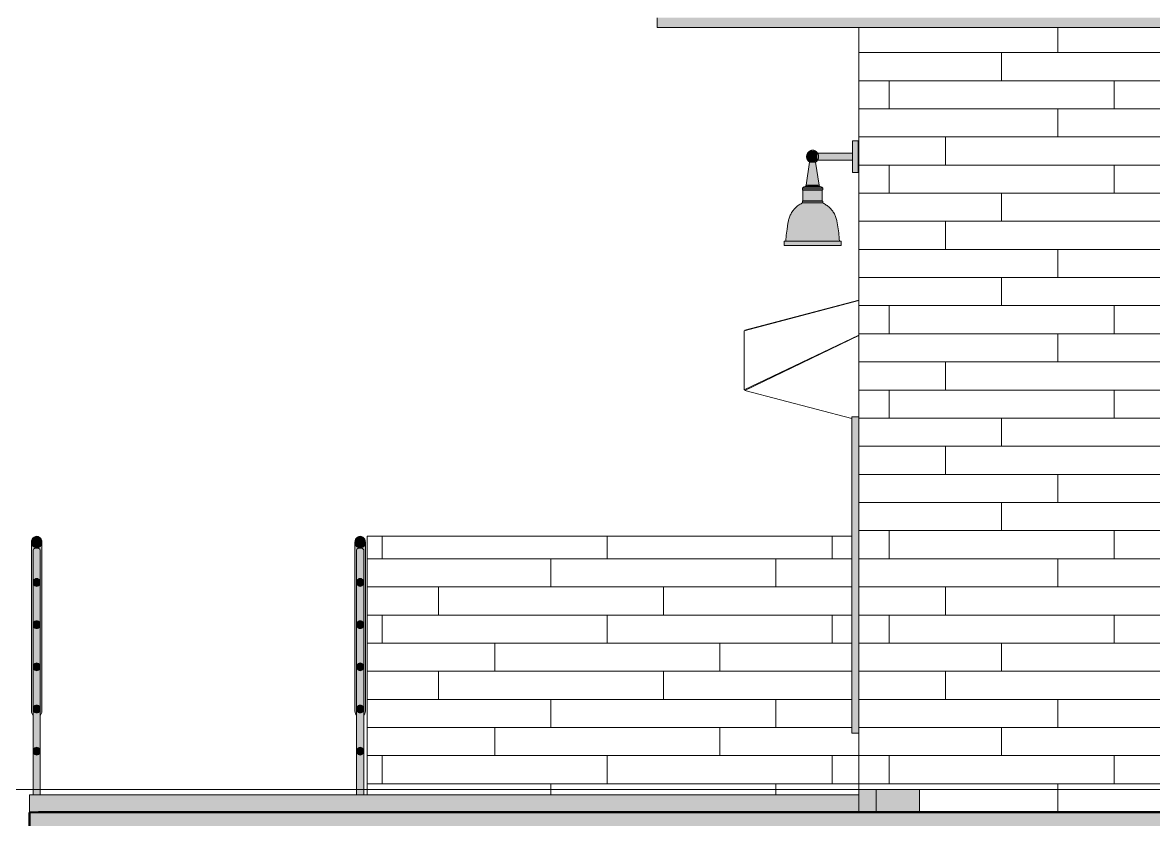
# Model space of a CAD drawing. Header units: inches. Extents: x -4178 to 1394, y -264 to 630.
# Drawn here: x -1154 to -993.2, y -4.3 to 109.1 of the extents above; entities that cross this region are included whole.
import ezdxf

# ---------------------------------------------------------------- set-up
doc = ezdxf.new("R2010")
doc.units = ezdxf.units.IN
doc.header["$MEASUREMENT"] = 0
doc.linetypes.add('Grid Line 1_2_', pattern=[0.875, 0.5, -0.125, 0.125, -0.125])
for name, color, linetype, lineweight in [('0-4', 50, 'Continuous', 5), ('A-CLNG-1', 13, 'Continuous', 5), ('A-CLNG-2', 13, 'Continuous', 9), ('A-FLOR-1', 192, 'Continuous', 5), ('A-FLOR-2', 192, 'Continuous', 50), ('A-FLOR-3', 192, 'Continuous', 9), ('A-FLOR-HRAL', 11, 'Continuous', 9), ('A-FLOR-LEVL-1', 51, 'Grid Line 1_2_', 9), ('A-FLOR-PATT-1', 8, 'Continuous', 9), ('A-GENM', 5, 'Continuous', 9), ('A-WALL-1', 113, 'Continuous', 5), ('A-WALL-2', 113, 'Continuous', 9), ('A-WALL-PATT-1', 111, 'Continuous', 9), ('E-LITE-EQPM', 33, 'Continuous', 9), ('G-IMPT', 8, 'Continuous', 9), ('I-FURN', 30, 'Continuous', 9)]:
    doc.layers.add(name, color=color, linetype=linetype, lineweight=lineweight)
pattern_1 = [(0, (-1030.8264, 0.8), (0, 4), []), (90, (-1030.8264, 0.8), (-8, 8), [4, -28]), (90, (-1014.8264, 4.8), (-8, 8), [4, -28])]
pattern_2 = [(0, (-1102.9144, 0.8), (0, 4), []), (90, (-1102.9144, 0.8), (-8, 8), [4, -28]), (90, (-1086.9144, 4.8), (-8, 8), [4, -28])]

# ---------------------------------------------------------------- blocks, each defined once
blk = doc.blocks.new('CTR - 1st Phase - Common Walls_rvt-2-BUILDING ELEVATION - SOUTH')
at = {"layer": 'A-FLOR-LEVL-1'}
blk.add_line((9659.78, 0), (12376.81, 0), dxfattribs=at)
blk = doc.blocks.new('CTR - 1st Phase -Stairs _ Elevators_rvt-2-BUILDING ELEVATION - SOUTH')
at = {"layer": 'A-FLOR-LEVL-1'}
blk.add_line((9659.78, 0), (12376.81, 0), dxfattribs=at)
blk = doc.blocks.new('Outdoor Table01 - 02ZUTB01_dwg-V47-BUILDING ELEVATION - SOUTH')
at = {"layer": 'G-IMPT'}
for p, q in [((9992.79, 65.24), (10009.09, 69.53)), ((10009.09, 69.57), (9992.9, 65.31)), ((10009.09, 69.55), (9992.9, 65.31)), ((9992.79, 65.24), (9992.79, 56.82)), ((10009.09, 64.63), (9992.79, 56.82)), ((10009.09, 64.56), (9992.9, 56.75)), ((9992.9, 56.75), (10008.09, 52.75))]:
    blk.add_line(p, q, dxfattribs=at)
blk = doc.blocks.new('Outdoor Table01 - Outdoor Table01-V48-BUILDING ELEVATION - SOUTH')
blk.add_blockref('Outdoor Table01 - 02ZUTB01_dwg-V47-BUILDING ELEVATION - SOUTH', (0, 0))
blk = doc.blocks.new('VISA-OW2400-02-SASS - OW2400-L30K-MVOLT-2031435-BUILDING ELEVATION - SOUTH')
at = {"layer": 'E-LITE-EQPM'}
for points in [[(10008.22, 90), (10009.02, 90), (10009.02, 92.25), (10008.22, 92.25), (10008.22, 90.13)], [(10002.44, 89.22), (10002.85, 89.25), (10003.22, 89.52), (10003.22, 89.58), (10003.21, 90.47), (10002.99, 90.73), (10002.85, 90.77), (10002.72, 90.82), (10002.66, 90.8), (10002.57, 90.84), (10002.51, 90.8), (10002.43, 90.8), (10002.35, 90.8), (10002.32, 90.84), (10002.14, 90.71), (10002.13, 90.76), (10001.85, 90.46), (10001.74, 90.23), (10001.73, 89.98), (10001.79, 89.7), (10001.94, 89.4), (10002.11, 89.27), (10002.26, 89.22), (10002.31, 89.23), (10002.35, 89.22), (10002.43, 89.22)], [(10008.22, 90), (10008.22, 90.5), (10003.22, 90.46), (10003.22, 90.35), (10003.24, 90), (10007.86, 90)], [(10003.45, 85.93), (10003.48, 85.93), (10002.93, 89.22), (10002.11, 89.22), (10001.61, 85.93), (10003.39, 85.93)], [(10003.48, 89.5), (10008.22, 89.52), (10008.22, 90), (10003.22, 89.98), (10003.23, 89.54), (10003.22, 89.5), (10003.39, 89.5)], [(10009.02, 87.75), (10009.02, 90), (10008.22, 90), (10008.22, 87.75)], [(10003.98, 85.29), (10003.95, 85.54), (10001.08, 85.54), (10001.08, 85.29), (10003.95, 85.29)], [(10002.88, 85.22), (10003.73, 85.22), (10003.79, 85.29), (10001.28, 85.29), (10001.34, 85.22), (10002.63, 85.22)], [(10003.98, 83.41), (10003.95, 83.66), (10001.08, 83.66), (10001.08, 83.41), (10003.95, 83.41)], [(10002.88, 83.72), (10003.91, 83.72), (10003.91, 85.22), (10001.15, 85.22), (10001.15, 83.72), (10002.53, 83.72)], [(10002.93, 83.66), (10003.79, 83.66), (10003.73, 83.72), (10001.34, 83.72), (10001.28, 83.66), (10002.89, 83.66)], [(10004.48, 80.85), (10005.98, 80.85), (10005.56, 81.95), (10004.81, 82.86), (10004.29, 83.21), (10003.9, 83.41), (10001.08, 83.41), (10000.15, 82.78), (9999.42, 81.77), (9999.08, 80.85), (10004.26, 80.85)], [(10003.99, 77.98), (10006.34, 77.98), (10006.12, 79.99), (10005.98, 80.85), (9999.08, 80.85), (9998.81, 78.9), (9998.73, 77.98), (10003.64, 77.98)], [(10001.95, 77.38), (10006.59, 77.38), (10006.59, 77.98), (9998.48, 77.98), (9998.48, 77.38), (10001.83, 77.38)]]:
    blk.add_hatch(color=256, dxfattribs=at).paths.add_polyline_path(points, flags=0)
h = blk.add_hatch(color=256, dxfattribs=at)
h.paths.add_polyline_path([(10002.96, 89.22), (10003.12, 89.41), (10003.05, 89.34), (10002.99, 89.26)], flags=0)
h.paths.add_polyline_path([(10002.73, 90.84), (10002.72, 90.88), (10002.72, 90.84)], flags=0)
h = blk.add_hatch(color=256, dxfattribs=at)
h.paths.add_polyline_path([(10001.4, 85.54), (10003.79, 85.54), (10003.82, 85.61), (10003.73, 85.66), (10003.32, 85.67), (10003.26, 85.65), (10003.07, 85.68), (10002.64, 85.7), (10001.98, 85.67), (10001.81, 85.65), (10001.77, 85.68), (10001.5, 85.68), (10001.24, 85.59), (10001.28, 85.54), (10001.34, 85.54)], flags=0)
h.paths.add_polyline_path([(10003.98, 85.54), (10003.86, 85.59), (10003.88, 85.54), (10003.95, 85.54)], flags=0)
h.paths.add_polyline_path([(10001.08, 85.54), (10001.2, 85.54), (10001.17, 85.61), (10001.15, 85.6)], flags=0)
h = blk.add_hatch(color=256, dxfattribs=at)
h.paths.add_polyline_path([(10002.89, 85.7), (10002.93, 85.74), (10002.89, 85.7)], flags=0)
h.paths.add_polyline_path([(10001.52, 85.7), (10001.68, 85.7), (10003.25, 85.74), (10003.35, 85.74), (10003.48, 85.75), (10003.45, 85.77), (10003.47, 85.83), (10003.35, 85.93), (10003.32, 85.81), (10003.3, 85.93), (10001.77, 85.93), (10001.75, 85.81), (10001.68, 85.9), (10001.59, 85.8), (10001.58, 85.74), (10001.53, 85.71)], flags=0)
h.paths.add_polyline_path([(10002.17, 85.7), (10002.22, 85.73), (10002.19, 85.71)], flags=0)
h.paths.add_polyline_path([(10001.58, 85.81), (10001.61, 85.93), (10001.59, 85.93)], flags=0)
for p, q in [((10009.02, 92.25), (10008.22, 92.25)), ((10008.22, 90), (10008.22, 92.25)), ((10009.02, 92.25), (10009.02, 90)), ((10008.22, 90.5), (10002.46, 90.5)), ((10002.11, 89.22), (10001.59, 85.93)), ((10002.96, 89.22), (10002.11, 89.22)), ((10002.46, 89.5), (10008.22, 89.5)), ((10003.48, 85.93), (10002.96, 89.22)), ((10008.22, 87.75), (10008.22, 90)), ((10009.02, 90), (10009.02, 87.75)), ((10008.22, 87.75), (10009.02, 87.75)), ((10001.08, 85.54), (10001.08, 85.29)), ((10003.98, 85.54), (10001.08, 85.54)), ((10001.08, 85.29), (10001.15, 85.22)), ((10003.98, 85.29), (10001.08, 85.29)), ((10001.36, 85.7), (10001.59, 85.7)), ((10002.89, 85.7), (10001.36, 85.7)), ((10003.48, 85.93), (10001.59, 85.93)), ((10003.7, 85.7), (10002.93, 85.7)), ((10003.36, 85.7), (10003.7, 85.7)), ((10003.91, 85.22), (10003.98, 85.29)), ((10003.98, 85.29), (10003.98, 85.54)), ((10001.15, 83.72), (10001.08, 83.66)), ((10001.08, 83.66), (10001.08, 83.41)), ((10003.98, 83.66), (10001.08, 83.66)), ((10001.15, 85.22), (10001.15, 83.72)), ((10003.91, 85.22), (10001.15, 85.22)), ((10003.91, 83.72), (10001.15, 83.72)), ((10003.91, 83.72), (10003.91, 85.22)), ((10003.98, 83.66), (10003.91, 83.72)), ((10003.98, 83.41), (10003.98, 83.66)), ((10003.98, 83.41), (10001.08, 83.41)), ((9998.48, 77.98), (9998.48, 77.38)), ((9998.48, 77.98), (10006.59, 77.98)), ((10006.59, 77.38), (9998.48, 77.38)), ((10006.59, 77.38), (10006.59, 77.98))]:
    blk.add_line(p, q, dxfattribs=at)
at = {"layer": 'E-LITE-EQPM', "flags": 128}
for points in [[(10002.11, 89.22), (10002.08, 89.24), (10002.05, 89.26), (10002.02, 89.29), (10001.99, 89.31), (10001.96, 89.34), (10001.94, 89.36), (10001.91, 89.39), (10001.89, 89.42), (10001.87, 89.45), (10001.85, 89.48), (10001.82, 89.51), (10001.81, 89.54), (10001.79, 89.57), (10001.77, 89.6), (10001.76, 89.64), (10001.74, 89.67), (10001.73, 89.71), (10001.72, 89.74), (10001.71, 89.78), (10001.7, 89.81), (10001.69, 89.85), (10001.69, 89.89), (10001.68, 89.92), (10001.68, 89.96), (10001.68, 90), (10001.68, 90.03), (10001.68, 90.07), (10001.69, 90.11), (10001.69, 90.14), (10001.7, 90.18), (10001.71, 90.22), (10001.72, 90.25), (10001.73, 90.29), (10001.74, 90.32), (10001.75, 90.36), (10001.77, 90.39), (10001.78, 90.42), (10001.8, 90.46), (10001.82, 90.49), (10001.84, 90.52), (10001.86, 90.55), (10001.88, 90.58), (10001.91, 90.61), (10001.93, 90.63), (10001.96, 90.66), (10001.98, 90.68), (10002.01, 90.71), (10002.04, 90.73), (10002.07, 90.75), (10002.1, 90.77), (10002.13, 90.79), (10002.16, 90.81), (10002.2, 90.83), (10002.23, 90.84), (10002.26, 90.86), (10002.3, 90.87), (10002.33, 90.88), (10002.37, 90.89), (10002.41, 90.9), (10002.44, 90.91), (10002.48, 90.91), (10002.51, 90.92), (10002.53, 90.92)], [(10002.53, 90.92), (10002.57, 90.92), (10002.61, 90.91), (10002.64, 90.91), (10002.68, 90.9), (10002.71, 90.89), (10002.75, 90.88), (10002.78, 90.87), (10002.82, 90.85), (10002.85, 90.84), (10002.89, 90.82), (10002.92, 90.8), (10002.95, 90.78), (10002.98, 90.76), (10003.01, 90.74), (10003.04, 90.72), (10003.07, 90.7), (10003.1, 90.67), (10003.12, 90.65), (10003.15, 90.62), (10003.17, 90.59), (10003.19, 90.56), (10003.22, 90.53), (10003.24, 90.5), (10003.26, 90.47), (10003.27, 90.44), (10003.29, 90.41), (10003.31, 90.37), (10003.32, 90.34), (10003.33, 90.3), (10003.34, 90.27), (10003.35, 90.23), (10003.36, 90.2), (10003.37, 90.16), (10003.38, 90.12), (10003.38, 90.09), (10003.38, 90.05), (10003.38, 90.01), (10003.38, 89.98), (10003.38, 89.94), (10003.38, 89.9), (10003.37, 89.87), (10003.37, 89.83), (10003.36, 89.79), (10003.35, 89.76), (10003.34, 89.72), (10003.33, 89.69), (10003.32, 89.65), (10003.3, 89.62), (10003.29, 89.59), (10003.27, 89.55), (10003.25, 89.52), (10003.23, 89.49), (10003.21, 89.46), (10003.19, 89.43), (10003.16, 89.4), (10003.14, 89.38), (10003.11, 89.35), (10003.09, 89.32), (10003.06, 89.3), (10003.03, 89.28), (10003, 89.25), (10002.97, 89.23), (10002.96, 89.22)], [(10001.08, 85.54), (10001.1, 85.56), (10001.11, 85.57), (10001.12, 85.58), (10001.13, 85.59), (10001.15, 85.61), (10001.16, 85.62), (10001.18, 85.63), (10001.19, 85.64), (10001.21, 85.65), (10001.22, 85.66), (10001.24, 85.66), (10001.26, 85.67), (10001.27, 85.68), (10001.29, 85.68), (10001.31, 85.69), (10001.32, 85.69), (10001.34, 85.7), (10001.36, 85.7), (10001.36, 85.7)], [(10001.36, 85.7), (10001.37, 85.7), (10001.38, 85.7), (10001.39, 85.7), (10001.4, 85.71), (10001.41, 85.71), (10001.42, 85.71), (10001.42, 85.71), (10001.43, 85.71), (10001.44, 85.72), (10001.45, 85.72), (10001.46, 85.72), (10001.47, 85.73), (10001.47, 85.73), (10001.48, 85.74), (10001.49, 85.74), (10001.5, 85.75), (10001.5, 85.75), (10001.51, 85.76), (10001.52, 85.76), (10001.52, 85.77), (10001.53, 85.78), (10001.54, 85.78), (10001.54, 85.79), (10001.55, 85.8), (10001.55, 85.81), (10001.56, 85.81), (10001.56, 85.82), (10001.56, 85.83), (10001.57, 85.84), (10001.57, 85.85), (10001.58, 85.85), (10001.58, 85.86), (10001.58, 85.87), (10001.58, 85.88), (10001.58, 85.89), (10001.59, 85.9), (10001.59, 85.91), (10001.59, 85.92), (10001.59, 85.93), (10001.59, 85.93)], [(10003.48, 85.93), (10003.48, 85.92), (10003.48, 85.91), (10003.48, 85.9), (10003.48, 85.89), (10003.48, 85.88), (10003.48, 85.87), (10003.49, 85.87), (10003.49, 85.86), (10003.49, 85.85), (10003.5, 85.84), (10003.5, 85.83), (10003.5, 85.82), (10003.51, 85.82), (10003.51, 85.81), (10003.52, 85.8), (10003.52, 85.79), (10003.53, 85.79), (10003.53, 85.78), (10003.54, 85.77), (10003.55, 85.77), (10003.55, 85.76), (10003.56, 85.75), (10003.57, 85.75), (10003.57, 85.74), (10003.58, 85.74), (10003.59, 85.73), (10003.6, 85.73), (10003.61, 85.72), (10003.61, 85.72), (10003.62, 85.72), (10003.63, 85.71), (10003.64, 85.71), (10003.65, 85.71), (10003.66, 85.71), (10003.66, 85.71), (10003.67, 85.7), (10003.68, 85.7), (10003.69, 85.7), (10003.7, 85.7), (10003.7, 85.7)], [(10003.7, 85.7), (10003.72, 85.7), (10003.74, 85.69), (10003.76, 85.69), (10003.77, 85.68), (10003.79, 85.68), (10003.81, 85.67), (10003.82, 85.66), (10003.84, 85.66), (10003.86, 85.65), (10003.87, 85.64), (10003.89, 85.63), (10003.9, 85.62), (10003.92, 85.61), (10003.93, 85.59), (10003.94, 85.58), (10003.96, 85.57), (10003.97, 85.56), (10003.98, 85.54), (10003.98, 85.54)], [(9999.08, 80.85), (9999.11, 80.99), (9999.15, 81.12), (9999.19, 81.26), (9999.24, 81.4), (9999.29, 81.53), (9999.35, 81.66), (9999.41, 81.79), (9999.47, 81.91), (9999.55, 82.04), (9999.62, 82.16), (9999.71, 82.28), (9999.79, 82.39), (9999.88, 82.5), (9999.98, 82.61), (10000.08, 82.71), (10000.18, 82.81), (10000.29, 82.9), (10000.4, 82.99), (10000.52, 83.08), (10000.64, 83.16), (10000.76, 83.23), (10000.88, 83.3), (10001.01, 83.37), (10001.08, 83.41)], [(10003.98, 83.41), (10004.11, 83.34), (10004.24, 83.28), (10004.36, 83.2), (10004.48, 83.12), (10004.6, 83.04), (10004.71, 82.95), (10004.82, 82.86), (10004.92, 82.77), (10005.03, 82.67), (10005.12, 82.56), (10005.22, 82.45), (10005.31, 82.34), (10005.39, 82.23), (10005.47, 82.11), (10005.55, 81.99), (10005.62, 81.86), (10005.68, 81.74), (10005.74, 81.61), (10005.8, 81.47), (10005.85, 81.34), (10005.89, 81.2), (10005.93, 81.07), (10005.97, 80.93), (10005.98, 80.85)], [(9998.73, 77.98), (9998.79, 78.83), (9998.89, 79.68), (9999.02, 80.52), (9999.08, 80.85)], [(10005.98, 80.85), (10006.13, 80), (10006.24, 79.16), (10006.32, 78.3), (10006.34, 77.98)]]:
    blk.add_lwpolyline(points, dxfattribs=at)
blk = doc.blocks.new('Railing - 1_-1411118-BUILDING ELEVATION - SOUTH')
at = {"layer": 'A-FLOR-HRAL'}
h = blk.add_hatch(color=256, dxfattribs=at)
h.paths.add_polyline_path([(9937.69, -0.75), (9938.69, -0.75), (9938.67, 5.08), (9938.4, 4.91), (9938.18, 4.88), (9937.84, 4.96), (9937.7, 5.1), (9937.69, 5.19), (9937.69, -0.23)], flags=0)
h.paths.add_polyline_path([(9937.69, 5.44), (9937.76, 5.72), (9937.94, 5.93), (9938.16, 5.98), (9938.4, 5.94), (9938.54, 5.84), (9938.67, 5.59), (9938.69, 5.72), (9938.67, 11.08), (9938.44, 10.92), (9938.09, 10.89), (9937.94, 10.92), (9937.71, 11.08), (9937.69, 11.09), (9937.69, 5.5)], flags=0)
h.paths.add_polyline_path([(9938.69, 11.44), (9938.66, 17.08), (9938.44, 16.92), (9938.13, 16.89), (9937.94, 16.92), (9937.7, 17.11), (9937.69, 16.96), (9937.71, 11.6), (9937.84, 11.84), (9938.06, 11.98), (9938.38, 11.95), (9938.54, 11.84), (9938.67, 11.59)], flags=0)
h.paths.add_polyline_path([(9937.69, 17.44), (9937.76, 17.72), (9937.94, 17.93), (9938.12, 17.98), (9938.36, 17.96), (9938.54, 17.84), (9938.67, 17.57), (9938.69, 17.72), (9938.65, 23.07), (9938.44, 22.92), (9938.11, 22.89), (9937.94, 22.92), (9937.71, 23.08), (9937.69, 23.09), (9937.69, 17.54)], flags=0)
h.paths.add_polyline_path([(9938.69, 23.44), (9938.65, 29.07), (9938.44, 28.92), (9938.15, 28.88), (9937.83, 28.97), (9937.71, 29.08), (9937.69, 29.09), (9937.73, 23.64), (9937.85, 23.85), (9938.07, 23.98), (9938.34, 23.97), (9938.54, 23.84), (9938.67, 23.59)], flags=0)
h.paths.add_polyline_path([(9937.69, 29.44), (9937.76, 29.72), (9937.94, 29.93), (9938.09, 29.98), (9938.32, 29.98), (9938.54, 29.84), (9938.67, 29.59), (9938.69, 29.72), (9938.65, 34.15), (9938.62, 34.19), (9938.44, 34.28), (9938.15, 34.32), (9937.94, 34.28), (9937.88, 34.27), (9937.71, 34.11), (9937.69, 34.07), (9937.69, 29.54)], flags=0)
for p, q in [((9937.69, -0.75), (9937.69, 34.07)), ((9938.69, 34.07), (9938.69, -0.75))]:
    blk.add_line(p, q, dxfattribs=at)
at = {"layer": 'A-FLOR-HRAL', "flags": 128}
blk.add_lwpolyline([(9937.69, 34.07), (9937.74, 34.18), (9937.88, 34.27), (9938.08, 34.32), (9938.3, 34.32), (9938.5, 34.27), (9938.64, 34.18), (9938.69, 34.07)], dxfattribs=at)
blk = doc.blocks.new('Railing - Railing-2447158-BUILDING ELEVATION - SOUTH')
at = {"layer": 'A-FLOR-HRAL'}
for points in [[(9938.09, 28.9), (9938.32, 28.9), (9938.54, 29.05), (9938.67, 29.3), (9938.67, 29.59), (9938.54, 29.84), (9938.31, 29.98), (9938.06, 29.98), (9937.84, 29.84), (9937.71, 29.59), (9937.71, 29.3), (9937.84, 29.05), (9938.06, 28.9)], [(9938.19, 28.88), (9938.54, 28.97), (9938.67, 29.08), (9938.67, 29.3), (9938.54, 29.05), (9938.32, 28.9), (9938.06, 28.9), (9937.84, 29.05), (9937.71, 29.3), (9937.76, 29.03), (9937.94, 28.92), (9938.17, 28.88)], [(9938.32, 22.9), (9938.54, 23.05), (9938.67, 23.3), (9938.67, 23.59), (9938.53, 23.85), (9938.32, 23.98), (9938.04, 23.97), (9937.84, 23.84), (9937.71, 23.59), (9937.71, 23.3), (9937.84, 23.04), (9938.06, 22.9), (9938.27, 22.9)], [(9938.19, 22.88), (9938.54, 22.97), (9938.67, 23.08), (9938.67, 23.3), (9938.53, 23.04), (9938.32, 22.9), (9938.06, 22.9), (9937.84, 23.05), (9937.71, 23.3), (9937.76, 23.03), (9937.94, 22.92), (9938.17, 22.88)], [(9938.19, 16.9), (9938.36, 16.92), (9938.54, 17.05), (9938.67, 17.3), (9938.67, 17.59), (9938.54, 17.84), (9938.32, 17.98), (9938.02, 17.96), (9937.84, 17.84), (9937.7, 17.57), (9937.71, 17.3), (9937.84, 17.05), (9938.06, 16.9), (9938.19, 16.9)], [(9938.19, 16.88), (9938.55, 16.98), (9938.68, 17.11), (9938.66, 17.26), (9938.54, 17.05), (9938.32, 16.9), (9938.06, 16.9), (9937.84, 17.05), (9937.71, 17.3), (9937.76, 17.03), (9937.94, 16.92), (9938.18, 16.88)], [(9938.14, 10.9), (9938.38, 10.93), (9938.54, 11.05), (9938.67, 11.3), (9938.67, 11.6), (9938.54, 11.84), (9938.32, 11.98), (9938, 11.95), (9937.84, 11.84), (9937.71, 11.59), (9937.71, 11.28), (9937.84, 11.05), (9938.06, 10.9)], [(9938.19, 10.88), (9938.54, 10.96), (9938.67, 11.08), (9938.67, 11.28), (9938.54, 11.05), (9938.32, 10.9), (9938.06, 10.9), (9937.84, 11.05), (9937.71, 11.3), (9937.76, 11.03), (9937.94, 10.92), (9938.18, 10.88)], [(9938.16, 4.9), (9938.4, 4.94), (9938.54, 5.05), (9938.67, 5.3), (9938.67, 5.59), (9938.54, 5.84), (9938.32, 5.98), (9937.98, 5.94), (9937.84, 5.84), (9937.71, 5.59), (9937.71, 5.3), (9937.84, 5.05), (9938.06, 4.9)], [(9938.19, 4.88), (9938.54, 4.96), (9938.68, 5.1), (9938.67, 5.3), (9938.54, 5.05), (9938.32, 4.9), (9938.06, 4.9), (9937.84, 5.05), (9937.71, 5.3), (9937.76, 5.03), (9937.94, 4.92), (9938.18, 4.88)]]:
    blk.add_hatch(color=256, dxfattribs=at).paths.add_polyline_path(points, flags=0)
for p, q in [((9937.69, 29.44), (9937.69, 28.42)), ((9938.69, 28.42), (9938.69, 29.44)), ((9937.69, 23.44), (9937.69, 22.41)), ((9938.69, 22.41), (9938.69, 23.44)), ((9937.69, 17.44), (9937.69, 16.41)), ((9938.69, 16.41), (9938.69, 17.44)), ((9937.69, 11.44), (9937.69, 10.41)), ((9938.69, 10.41), (9938.69, 11.44)), ((9937.69, 5.44), (9937.69, 4.4)), ((9938.69, 4.4), (9938.69, 5.44))]:
    blk.add_line(p, q, dxfattribs=at)
at = {"layer": 'A-FLOR-HRAL', "flags": 128}
for points in [[(9938.69, 29.44), (9938.67, 29.59), (9938.62, 29.72), (9938.54, 29.84), (9938.44, 29.93), (9938.32, 29.98), (9938.19, 30), (9938.06, 29.98), (9937.94, 29.93), (9937.84, 29.84), (9937.76, 29.72), (9937.71, 29.59), (9937.69, 29.44)], [(9937.69, 29.44), (9937.71, 29.3), (9937.76, 29.16), (9937.84, 29.05), (9937.94, 28.96), (9938.06, 28.9), (9938.19, 28.88), (9938.32, 28.9), (9938.44, 28.96), (9938.54, 29.05), (9938.62, 29.16), (9938.67, 29.3), (9938.69, 29.44)], [(9938.69, 23.44), (9938.67, 23.59), (9938.62, 23.72), (9938.54, 23.84), (9938.44, 23.93), (9938.32, 23.98), (9938.19, 24), (9938.06, 23.98), (9937.94, 23.93), (9937.84, 23.84), (9937.76, 23.72), (9937.71, 23.59), (9937.69, 23.44)], [(9937.69, 23.44), (9937.71, 23.3), (9937.76, 23.16), (9937.84, 23.05), (9937.94, 22.96), (9938.06, 22.9), (9938.19, 22.88), (9938.32, 22.9), (9938.44, 22.96), (9938.54, 23.05), (9938.62, 23.16), (9938.67, 23.3), (9938.69, 23.44)], [(9938.69, 17.44), (9938.67, 17.59), (9938.62, 17.72), (9938.54, 17.84), (9938.44, 17.93), (9938.32, 17.98), (9938.19, 18), (9938.06, 17.98), (9937.94, 17.93), (9937.84, 17.84), (9937.76, 17.72), (9937.71, 17.59), (9937.69, 17.44)], [(9937.69, 17.44), (9937.71, 17.3), (9937.76, 17.16), (9937.84, 17.05), (9937.94, 16.96), (9938.06, 16.9), (9938.19, 16.88), (9938.32, 16.9), (9938.44, 16.96), (9938.54, 17.05), (9938.62, 17.16), (9938.67, 17.3), (9938.69, 17.44)], [(9938.69, 11.44), (9938.67, 11.59), (9938.62, 11.72), (9938.54, 11.84), (9938.44, 11.93), (9938.32, 11.98), (9938.19, 12), (9938.06, 11.98), (9937.94, 11.93), (9937.84, 11.84), (9937.76, 11.72), (9937.71, 11.59), (9937.69, 11.44)], [(9937.69, 11.44), (9937.71, 11.3), (9937.76, 11.16), (9937.84, 11.05), (9937.94, 10.96), (9938.06, 10.9), (9938.19, 10.88), (9938.32, 10.9), (9938.44, 10.96), (9938.54, 11.05), (9938.62, 11.16), (9938.67, 11.3), (9938.69, 11.44)], [(9938.69, 5.44), (9938.67, 5.59), (9938.62, 5.72), (9938.54, 5.84), (9938.44, 5.93), (9938.32, 5.98), (9938.19, 6), (9938.06, 5.98), (9937.94, 5.93), (9937.84, 5.84), (9937.76, 5.72), (9937.71, 5.59), (9937.69, 5.44)], [(9937.69, 5.44), (9937.71, 5.3), (9937.76, 5.16), (9937.84, 5.05), (9937.94, 4.96), (9938.06, 4.9), (9938.19, 4.88), (9938.32, 4.9), (9938.44, 4.96), (9938.54, 5.05), (9938.62, 5.16), (9938.67, 5.3), (9938.69, 5.44)]]:
    blk.add_lwpolyline(points, dxfattribs=at)
blk.add_blockref('Railing - 1_-1411118-BUILDING ELEVATION - SOUTH', (0, 0))
blk = doc.blocks.new('Railing - Railing-2447162-BUILDING ELEVATION - SOUTH')
at = {"layer": 'A-FLOR-HRAL'}
for points in [[(9892.32, 28.9), (9892.54, 29.05), (9892.67, 29.3), (9892.67, 29.59), (9892.54, 29.84), (9892.32, 29.98), (9892.06, 29.98), (9891.84, 29.84), (9891.71, 29.59), (9891.71, 29.3), (9891.84, 29.05), (9892.06, 28.9), (9892.29, 28.9)], [(9892.19, 28.88), (9892.54, 28.97), (9892.67, 29.08), (9892.67, 29.3), (9892.54, 29.05), (9892.32, 28.9), (9892.06, 28.9), (9891.84, 29.05), (9891.71, 29.3), (9891.76, 29.03), (9891.94, 28.92), (9892.17, 28.88)], [(9892.06, 22.9), (9892.34, 22.91), (9892.54, 23.05), (9892.67, 23.3), (9892.67, 23.59), (9892.53, 23.85), (9892.31, 23.98), (9892.04, 23.97), (9891.84, 23.84), (9891.71, 23.59), (9891.71, 23.3), (9891.84, 23.04), (9892.04, 22.91)], [(9892.19, 22.88), (9892.54, 22.97), (9892.67, 23.08), (9892.67, 23.3), (9892.53, 23.04), (9892.32, 22.9), (9892.06, 22.9), (9891.84, 23.05), (9891.71, 23.3), (9891.76, 23.03), (9891.94, 22.92), (9892.19, 22.88)], [(9892.19, 16.9), (9892.36, 16.92), (9892.54, 17.05), (9892.67, 17.3), (9892.67, 17.59), (9892.54, 17.84), (9892.32, 17.98), (9892.02, 17.96), (9891.84, 17.84), (9891.7, 17.57), (9891.71, 17.3), (9891.84, 17.05), (9892.06, 16.9), (9892.19, 16.9)], [(9892.19, 16.88), (9892.55, 16.98), (9892.68, 17.11), (9892.66, 17.26), (9892.54, 17.05), (9892.32, 16.9), (9892.06, 16.9), (9891.84, 17.05), (9891.71, 17.3), (9891.76, 17.03), (9891.94, 16.92), (9892.18, 16.88)], [(9892.19, 10.9), (9892.38, 10.93), (9892.54, 11.05), (9892.67, 11.3), (9892.67, 11.6), (9892.54, 11.84), (9892.32, 11.98), (9892, 11.95), (9891.84, 11.84), (9891.71, 11.59), (9891.71, 11.28), (9891.84, 11.05), (9892.06, 10.9), (9892.19, 10.9)], [(9892.19, 10.88), (9892.54, 10.96), (9892.67, 11.08), (9892.67, 11.28), (9892.54, 11.05), (9892.32, 10.9), (9892.06, 10.9), (9891.84, 11.05), (9891.71, 11.3), (9891.76, 11.03), (9891.94, 10.92), (9892.18, 10.88)], [(9892.32, 4.9), (9892.54, 5.05), (9892.67, 5.3), (9892.67, 5.59), (9892.54, 5.84), (9892.32, 5.98), (9891.98, 5.94), (9891.84, 5.84), (9891.71, 5.59), (9891.71, 5.3), (9891.84, 5.05), (9892.06, 4.9), (9892.22, 4.9)]]:
    blk.add_hatch(color=256, dxfattribs=at).paths.add_polyline_path(points, flags=0)
h = blk.add_hatch(color=256, dxfattribs=at)
h.paths.add_polyline_path([(9892.69, -17), (9892.67, -16), (9891.69, -16), (9891.71, -17), (9892.69, -17)], flags=0)
h.paths.add_polyline_path([(9892.19, 4.88), (9892.22, 4.88), (9892.44, 4.92), (9892.68, 5.1), (9892.67, 5.3), (9892.54, 5.05), (9892.32, 4.9), (9892.22, 4.89)], flags=0)
h.paths.add_polyline_path([(9892.19, 4.88), (9892.16, 4.89), (9891.94, 4.96), (9891.75, 5.17), (9891.69, 5.44), (9891.71, 5.08), (9891.98, 4.91), (9892.18, 4.88)], flags=0)
for p, q in [((9891.69, 29.44), (9891.69, 28.42)), ((9892.69, 28.42), (9892.69, 29.44)), ((9891.69, 23.44), (9891.69, 22.41)), ((9892.69, 22.41), (9892.69, 23.44)), ((9891.69, 17.44), (9891.69, 16.41)), ((9892.69, 16.41), (9892.69, 17.44)), ((9891.69, 11.44), (9891.69, 10.41)), ((9892.69, 10.41), (9892.69, 11.44)), ((9891.69, 5.44), (9891.69, 4.4)), ((9892.69, 4.4), (9892.69, 5.44)), ((9891.69, -16), (9891.69, -17)), ((9892.69, -17), (9892.69, -16))]:
    blk.add_line(p, q, dxfattribs=at)
at = {"layer": 'A-FLOR-HRAL', "flags": 128}
for points in [[(9892.69, 29.44), (9892.67, 29.59), (9892.62, 29.72), (9892.54, 29.84), (9892.44, 29.93), (9892.32, 29.98), (9892.19, 30), (9892.06, 29.98), (9891.94, 29.93), (9891.84, 29.84), (9891.76, 29.72), (9891.71, 29.59), (9891.69, 29.44)], [(9891.69, 29.44), (9891.71, 29.3), (9891.76, 29.16), (9891.84, 29.05), (9891.94, 28.96), (9892.06, 28.9), (9892.19, 28.88), (9892.32, 28.9), (9892.44, 28.96), (9892.54, 29.05), (9892.62, 29.16), (9892.67, 29.3), (9892.69, 29.44)], [(9892.69, 23.44), (9892.67, 23.59), (9892.62, 23.72), (9892.54, 23.84), (9892.44, 23.93), (9892.32, 23.98), (9892.19, 24), (9892.06, 23.98), (9891.94, 23.93), (9891.84, 23.84), (9891.76, 23.72), (9891.71, 23.59), (9891.69, 23.44)], [(9891.69, 23.44), (9891.71, 23.3), (9891.76, 23.16), (9891.84, 23.05), (9891.94, 22.96), (9892.06, 22.9), (9892.19, 22.88), (9892.32, 22.9), (9892.44, 22.96), (9892.54, 23.05), (9892.62, 23.16), (9892.67, 23.3), (9892.69, 23.44)], [(9892.69, 17.44), (9892.67, 17.59), (9892.62, 17.72), (9892.54, 17.84), (9892.44, 17.93), (9892.32, 17.98), (9892.19, 18), (9892.06, 17.98), (9891.94, 17.93), (9891.84, 17.84), (9891.76, 17.72), (9891.71, 17.59), (9891.69, 17.44)], [(9891.69, 17.44), (9891.71, 17.3), (9891.76, 17.16), (9891.84, 17.05), (9891.94, 16.96), (9892.06, 16.9), (9892.19, 16.88), (9892.32, 16.9), (9892.44, 16.96), (9892.54, 17.05), (9892.62, 17.16), (9892.67, 17.3), (9892.69, 17.44)], [(9892.69, 11.44), (9892.67, 11.59), (9892.62, 11.72), (9892.54, 11.84), (9892.44, 11.93), (9892.32, 11.98), (9892.19, 12), (9892.06, 11.98), (9891.94, 11.93), (9891.84, 11.84), (9891.76, 11.72), (9891.71, 11.59), (9891.69, 11.44)], [(9891.69, 11.44), (9891.71, 11.3), (9891.76, 11.16), (9891.84, 11.05), (9891.94, 10.96), (9892.06, 10.9), (9892.19, 10.88), (9892.32, 10.9), (9892.44, 10.96), (9892.54, 11.05), (9892.62, 11.16), (9892.67, 11.3), (9892.69, 11.44)], [(9892.69, 5.44), (9892.67, 5.59), (9892.62, 5.72), (9892.54, 5.84), (9892.44, 5.93), (9892.32, 5.98), (9892.19, 6), (9892.06, 5.98), (9891.94, 5.93), (9891.84, 5.84), (9891.76, 5.72), (9891.71, 5.59), (9891.69, 5.44)], [(9891.69, 5.44), (9891.71, 5.3), (9891.76, 5.16), (9891.84, 5.05), (9891.94, 4.96), (9892.06, 4.9), (9892.19, 4.88), (9892.32, 4.9), (9892.44, 4.96), (9892.54, 5.05), (9892.62, 5.16), (9892.67, 5.3), (9892.69, 5.44)]]:
    blk.add_lwpolyline(points, dxfattribs=at)
at = {"extrusion": (0, 0, -1), "zscale": -1}
blk.add_blockref('Railing - 1_-1411118-BUILDING ELEVATION - SOUTH', (-19830.38, 0), dxfattribs=at)
blk = doc.blocks.new('Top Rail Type - Top Rail_Internal_-2447168-BUILDING ELEVATION - SOUTH')
at = {"layer": 'A-FLOR-HRAL'}
for points in [[(9938.19, 34.32), (9938.5, 34.41), (9938.64, 34.5), (9938.72, 34.57), (9938.85, 34.78), (9938.91, 34.94), (9938.94, 35.16), (9938.85, 35.54), (9938.84, 35.58), (9938.62, 35.84), (9938.44, 35.95), (9938.3, 35.98), (9938.08, 35.98), (9937.88, 35.92), (9937.74, 35.82), (9937.66, 35.75), (9937.54, 35.58), (9937.46, 35.38), (9937.44, 35.16), (9937.46, 34.94), (9937.54, 34.74), (9937.76, 34.49), (9937.94, 34.38), (9938.08, 34.34)], [(9938.69, 10.54), (9938.72, 10.57), (9938.85, 10.78), (9938.91, 10.94), (9938.94, 11.23), (9938.91, 34.94), (9938.84, 34.74), (9938.62, 34.49), (9938.44, 34.38), (9938.24, 34.33), (9938.08, 34.34), (9937.88, 34.41), (9937.74, 34.5), (9937.66, 34.57), (9937.54, 34.74), (9937.46, 34.94), (9937.44, 34.94), (9937.46, 10.94), (9937.54, 10.74), (9937.69, 10.57), (9937.73, 34.15), (9937.76, 34.19), (9938, 34.3), (9938.19, 34.32), (9938.44, 34.28), (9938.57, 34.23), (9938.65, 34.15), (9938.69, 34.07), (9938.69, 10.68)]]:
    blk.add_hatch(color=256, dxfattribs=at).paths.add_polyline_path(points, flags=0)
for p, q in [((9937.44, 35.16), (9937.44, 11.16)), ((9938.94, 11.16), (9938.94, 35.16))]:
    blk.add_line(p, q, dxfattribs=at)
at = {"layer": 'A-FLOR-HRAL', "flags": 128}
for points in [[(9938.94, 35.16), (9938.91, 35.38), (9938.84, 35.58), (9938.72, 35.75), (9938.56, 35.89), (9938.38, 35.97), (9938.19, 36), (9938, 35.97), (9937.81, 35.89), (9937.66, 35.75), (9937.54, 35.58), (9937.46, 35.38), (9937.44, 35.16)], [(9937.44, 35.16), (9937.46, 34.94), (9937.54, 34.74), (9937.66, 34.57), (9937.81, 34.44), (9938, 34.35), (9938.19, 34.32), (9938.38, 34.35), (9938.56, 34.44), (9938.72, 34.57), (9938.84, 34.74), (9938.91, 34.94), (9938.94, 35.16)], [(9937.66, 10.57), (9937.54, 10.74), (9937.46, 10.94), (9937.44, 11.16)], [(9938.94, 11.16), (9938.91, 10.94), (9938.84, 10.74), (9938.72, 10.57)]]:
    blk.add_lwpolyline(points, dxfattribs=at)
blk = doc.blocks.new('Top Rail Type - Top Rail_Internal_-2447179-BUILDING ELEVATION - SOUTH')
at = {"layer": 'A-FLOR-HRAL'}
for points in [[(9892.19, 34.32), (9892.5, 34.41), (9892.64, 34.5), (9892.72, 34.57), (9892.84, 34.74), (9892.91, 34.94), (9892.94, 35.16), (9892.91, 35.38), (9892.84, 35.58), (9892.62, 35.84), (9892.44, 35.95), (9892.29, 35.98), (9892.08, 35.98), (9891.88, 35.92), (9891.74, 35.82), (9891.66, 35.75), (9891.54, 35.58), (9891.46, 35.38), (9891.44, 35.16), (9891.46, 34.94), (9891.54, 34.74), (9891.76, 34.49), (9891.94, 34.38), (9892.14, 34.33)], [(9892.69, 10.54), (9892.72, 10.57), (9892.85, 10.77), (9892.91, 10.94), (9892.94, 11.23), (9892.91, 34.94), (9892.84, 34.74), (9892.62, 34.49), (9892.44, 34.38), (9892.3, 34.34), (9892.08, 34.34), (9891.88, 34.41), (9891.74, 34.5), (9891.66, 34.57), (9891.54, 34.74), (9891.46, 34.94), (9891.44, 34.94), (9891.46, 10.94), (9891.63, 10.61), (9891.69, 10.54), (9891.73, 34.15), (9891.76, 34.19), (9892, 34.3), (9892.19, 34.32), (9892.44, 34.28), (9892.57, 34.23), (9892.65, 34.15), (9892.69, 34.07), (9892.69, 10.68)]]:
    blk.add_hatch(color=256, dxfattribs=at).paths.add_polyline_path(points, flags=0)
for p, q in [((9891.44, 35.16), (9891.44, 11.16)), ((9892.94, 11.16), (9892.94, 35.16))]:
    blk.add_line(p, q, dxfattribs=at)
at = {"layer": 'A-FLOR-HRAL', "flags": 128}
for points in [[(9892.94, 35.16), (9892.91, 35.38), (9892.84, 35.58), (9892.72, 35.75), (9892.56, 35.89), (9892.38, 35.97), (9892.19, 36), (9892, 35.97), (9891.81, 35.89), (9891.66, 35.75), (9891.54, 35.58), (9891.46, 35.38), (9891.44, 35.16)], [(9891.44, 35.16), (9891.46, 34.94), (9891.54, 34.74), (9891.66, 34.57), (9891.81, 34.44), (9892, 34.35), (9892.19, 34.32), (9892.38, 34.35), (9892.56, 34.44), (9892.72, 34.57), (9892.84, 34.74), (9892.91, 34.94), (9892.94, 35.16)], [(9891.66, 10.57), (9891.54, 10.74), (9891.46, 10.94), (9891.44, 11.16)], [(9892.94, 11.16), (9892.91, 10.94), (9892.84, 10.74), (9892.72, 10.57)]]:
    blk.add_lwpolyline(points, dxfattribs=at)
blk = doc.blocks.new('V-Series_EWC4_SPVU_RFA_2015 - 1ST FLOOR-2484708-BUILDING ELEVATION - SOUTH')
at = {"layer": 'A-GENM'}
blk.add_hatch(color=256, dxfattribs=at).paths.add_polyline_path([(10009.09, 8), (10009.09, 53), (10008.09, 53), (10008.09, 8), (10008.44, 8)], flags=0)
for p, q in [((10008.09, 8), (10008.09, 53)), ((10009.09, 53), (10008.09, 53)), ((10008.09, 8), (10009.09, 8))]:
    blk.add_line(p, q, dxfattribs=at)

msp = doc.modelspace()

# ---------------------------------------------------------------- hatches: boundary and pattern name
at = {"layer": 'A-CLNG-1'}
msp.add_hatch(color=256, dxfattribs=at).paths.add_polyline_path([(-195.6878, 108.375), (-193.089, 108.375), (-193.089, 109.75), (-1063.789, 109.75), (-1063.789, 108.375), (-223.1103, 108.375)], flags=0)
at = {"layer": 'A-FLOR-1'}
for points in [[(-1026.514, -3.25), (-1026.514, 0), (-1032.639, 0), (-1032.639, -3.25)], [(-1153.039, -3.2649), (-1149.7359, -3.25), (-1035.139, -3.25), (-1035.139, -0.75), (-1153.039, -0.75), (-1153.039, -3.25)]]:
    msp.add_hatch(color=256, dxfattribs=at).paths.add_polyline_path(points, flags=0)
at = {"layer": 'A-FLOR-PATT-1'}
h = msp.add_hatch(dxfattribs=at)
h.set_pattern_fill('FP_49', color=256, style=0, pattern_type=2)
h.set_pattern_definition([(0, (-11044.228, 0), (24, 24), [24, -24]), (0, (-11044.228, 9), (24, 24), [24, -24]), (0, (-11044.228, 18), (24, 24), [24, -24]), (90, (-11041.228, 21), (-24, 24), [24, -24]), (90, (-11032.228, 21), (-24, 24), [24, -24]), (90, (-11023.228, 21), (-24, 24), [24, -24])])
h.paths.add_polyline_path([(-1153.039, -5.265), (-1149.7359, -5.25), (1044.461, -5.25), (1044.461, -3.25), (-1153.039, -3.2649)], flags=0)
at = {"layer": 'A-WALL-1'}
msp.add_hatch(color=256, dxfattribs=at).paths.add_polyline_path([(-1032.639, -3.25), (-1032.639, 0), (-1035.139, 0), (-1035.139, -3.25)], flags=0)
at = {"layer": 'A-WALL-PATT-1'}
h = msp.add_hatch(dxfattribs=at)
h.set_pattern_fill('FP_53', color=256, style=0, pattern_type=2)
h.set_pattern_definition(pattern_1)
h.paths.add_polyline_path([(-1032.639, 0), (-1026.514, 0), (-1026.514, 108.375), (-1035.139, 108.375), (-1035.139, 0)], flags=0)
h = msp.add_hatch(dxfattribs=at)
h.set_pattern_fill('FP_53', color=256, style=0, pattern_type=2)
h.set_pattern_definition(pattern_1)
h.paths.add_polyline_path([(-1026.514, -3.25), (-230.364, -3.25), (-230.364, 108.375), (-1026.514, 108.375), (-1026.514, -3.2252)], flags=0)
h.paths.add_polyline_path([(-954.839, 0.5), (-954.839, 84.875), (-916.814, 84.875), (-916.814, 0.5)], flags=0)
h.paths.add_polyline_path([(-893.4352, 0.5), (-916.439, 0.5), (-916.439, 84.875), (-878.414, 84.875), (-878.414, 0.5)], flags=0)
h.paths.add_polyline_path([(-878.039, 0.5), (-878.039, 84.875), (-840.014, 84.875), (-840.014, 0.5), (-854.0043, 0.5)], flags=0)
h.paths.add_polyline_path([(-656.85, 0.5), (-686.039, 0.5), (-686.039, 84.875), (-648.014, 84.875), (-648.014, 0.5)], flags=0)
h.paths.add_polyline_path([(-724.439, 0.5), (-724.439, 84.875), (-686.414, 84.875), (-686.414, 0.5)], flags=0)
h.paths.add_polyline_path([(-570.839, 0.5), (-570.839, 84.875), (-532.814, 84.875), (-532.814, 0.5), (-538.5573, 0.5)], flags=0)
h.paths.add_polyline_path([(-264.014, 0.5), (-302.039, 0.5), (-302.039, 84.875), (-264.014, 84.875), (-264.014, 22.6909)], flags=0)
h.paths.add_polyline_path([(-341.403, 0.5), (-378.839, 0.5), (-378.839, 84.875), (-340.814, 84.875), (-340.814, 0.5)], flags=0)
h.paths.add_polyline_path([(-379.214, 0.5), (-417.239, 0.5), (-417.239, 84.875), (-379.214, 84.875), (-379.214, 2.5)], flags=0)
h.paths.add_polyline_path([(-754.639, 8), (-783.0765, 8), (-783.0765, 53), (-754.0765, 53), (-754.0765, 8)], flags=0)
h.paths.add_polyline_path([(-473.364, 8), (-501.8015, 8), (-501.8015, 53), (-472.8015, 53), (-472.8015, 8)], flags=0)
h = msp.add_hatch(dxfattribs=at)
h.set_pattern_fill('FP_75', color=256, style=0, pattern_type=2)
h.set_pattern_definition(pattern_2)
h.paths.add_polyline_path([(-1100.789, -0.75), (-1100.789, 36), (-1105.039, 36), (-1105.039, -0.75)], flags=0)
h = msp.add_hatch(dxfattribs=at)
h.set_pattern_fill('FP_75', color=256, style=0, pattern_type=2)
h.set_pattern_definition(pattern_2)
h.paths.add_polyline_path([(-1035.139, -0.75), (-1035.139, 8), (-1036.139, 8), (-1036.139, 36), (-1100.789, 36), (-1100.789, -0.75), (-1051.1587, -0.75)], flags=0)

# ---------------------------------------------------------------- linework, layer by layer
at = {"layer": 'A-CLNG-2'}
for p in [(-1063.789, 109.75), (-193.089, 108.375)]:
    msp.add_line(p, (-1063.789, 108.375), dxfattribs=at)
at = {"layer": 'A-FLOR-2'}
for p, q in [((-1151.7888, -3.25), (-1153.039, -3.2649)), ((-1153.039, -3.2649), (-1153.039, -16)), ((1044.461, -3.25), (-1151.7888, -3.25))]:
    msp.add_line(p, q, dxfattribs=at)
at = {"layer": 'A-FLOR-3'}
for p, q in [((-1032.639, 0), (-1032.639, -3.25)), ((-1153.039, -0.75), (-1035.139, -0.75)), ((-1153.039, -0.75), (-1153.039, -3.2649)), ((-1035.139, -3.25), (-1035.139, -0.75))]:
    msp.add_line(p, q, dxfattribs=at)
at = {"layer": 'A-FLOR-LEVL-1'}
msp.add_line((-1383.7001, 0), (1331.8306, 0), dxfattribs=at)
at = {"layer": 'A-WALL-2'}
for p, q in [((-1035.139, -0.75), (-1035.139, 108.375)), ((-1105.039, -0.75), (-1105.039, 36)), ((-1036.139, 36), (-1105.039, 36)), ((-1026.514, 0), (-1035.139, 0)), ((-1026.514, 0), (-1026.514, -3.25))]:
    msp.add_line(p, q, dxfattribs=at)

# ---------------------------------------------------------------- block references
at = {"layer": '0-4'}
for name in ['CTR - 1st Phase - Common Walls_rvt-2-BUILDING ELEVATION - SOUTH', 'CTR - 1st Phase -Stairs _ Elevators_rvt-2-BUILDING ELEVATION - SOUTH']:
    msp.add_blockref(name, (-11044.2284, 0), dxfattribs=at)
at = {"layer": 'A-FLOR-HRAL'}
for name in ['Top Rail Type - Top Rail_Internal_-2447179-BUILDING ELEVATION - SOUTH', 'Top Rail Type - Top Rail_Internal_-2447168-BUILDING ELEVATION - SOUTH', 'Railing - Railing-2447162-BUILDING ELEVATION - SOUTH', 'Railing - Railing-2447158-BUILDING ELEVATION - SOUTH']:
    msp.add_blockref(name, (-11044.2284, 0), dxfattribs=at)
at = {"layer": 'A-GENM'}
msp.add_blockref('V-Series_EWC4_SPVU_RFA_2015 - 1ST FLOOR-2484708-BUILDING ELEVATION - SOUTH', (-11044.2284, 0), dxfattribs=at)
at = {"layer": 'E-LITE-EQPM'}
msp.add_blockref('VISA-OW2400-02-SASS - OW2400-L30K-MVOLT-2031435-BUILDING ELEVATION - SOUTH', (-11044.2284, 0), dxfattribs=at)
at = {"layer": 'I-FURN'}
msp.add_blockref('Outdoor Table01 - Outdoor Table01-V48-BUILDING ELEVATION - SOUTH', (-11044.2284, 0), dxfattribs=at)

doc.saveas('drawing.dxf')
